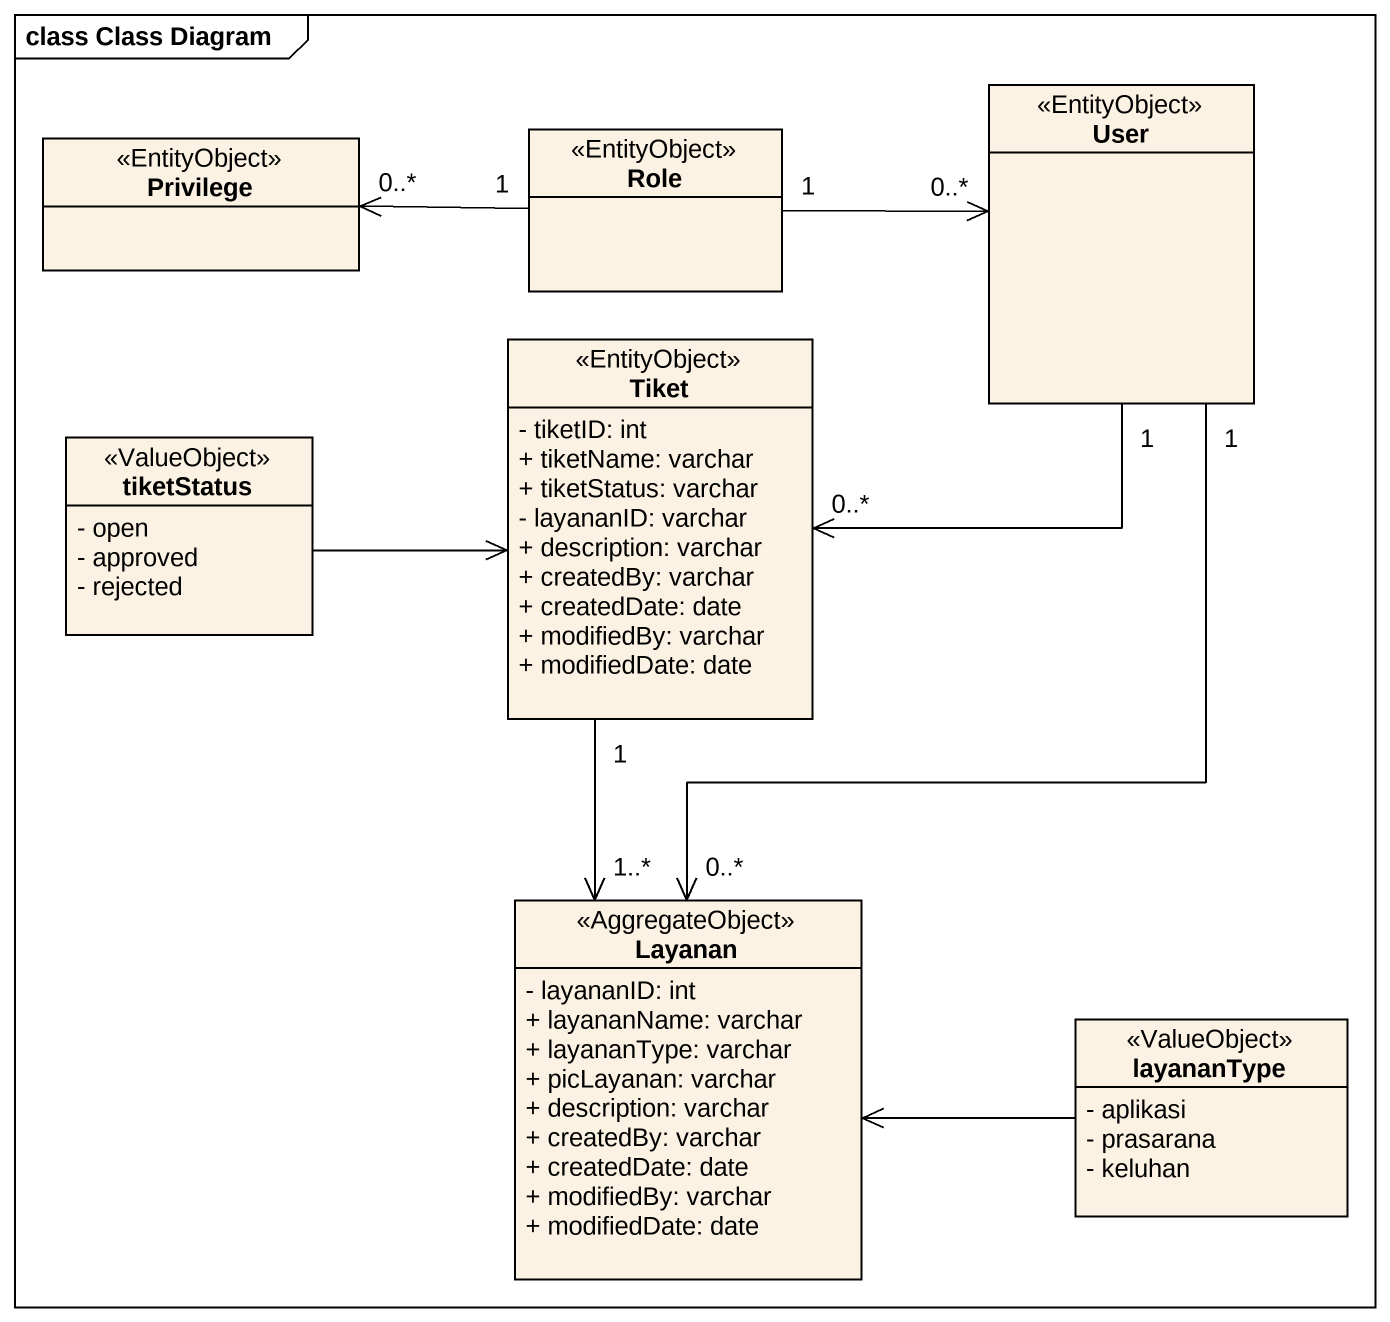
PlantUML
@startuml
mainframe class Class Diagram
hide circle
hide empty members
skinparam classAttributeIconSize 0
class Privilege <<EntityObject>>
class Role <<EntityObject>>
class User <<EntityObject>>
class Tiket <<EntityObject>> {
  - tiketID: int
  + tiketName: varchar
  + tiketStatus: varchar
  - layananID: varchar
  + description: varchar
  + createdBy: varchar
  + createdDate: date
  + modifiedBy: varchar
  + modifiedDate: date
}
class tiketStatus <<ValueObject>> {
  - open
  - approved
  - rejected
}
class Layanan <<AggregateObject>> {
  - layananID: int
  + layananName: varchar
  + layananType: varchar
  + picLayanan: varchar
  + description: varchar
  + createdBy: varchar
  + createdDate: date
  + modifiedBy: varchar
  + modifiedDate: date
}
class layananType <<ValueObject>> {
  - aplikasi
  - prasarana
  - keluhan
}
Role "1" -left-> "0..*" Privilege
Role "1" -right-> "0..*" User
User "1" --> "0..*" Tiket
User "1" --> "0..*" Layanan
Tiket "1" --> "1..*" Layanan
tiketStatus -right-> Tiket
layananType -left-> Layanan
@enduml
